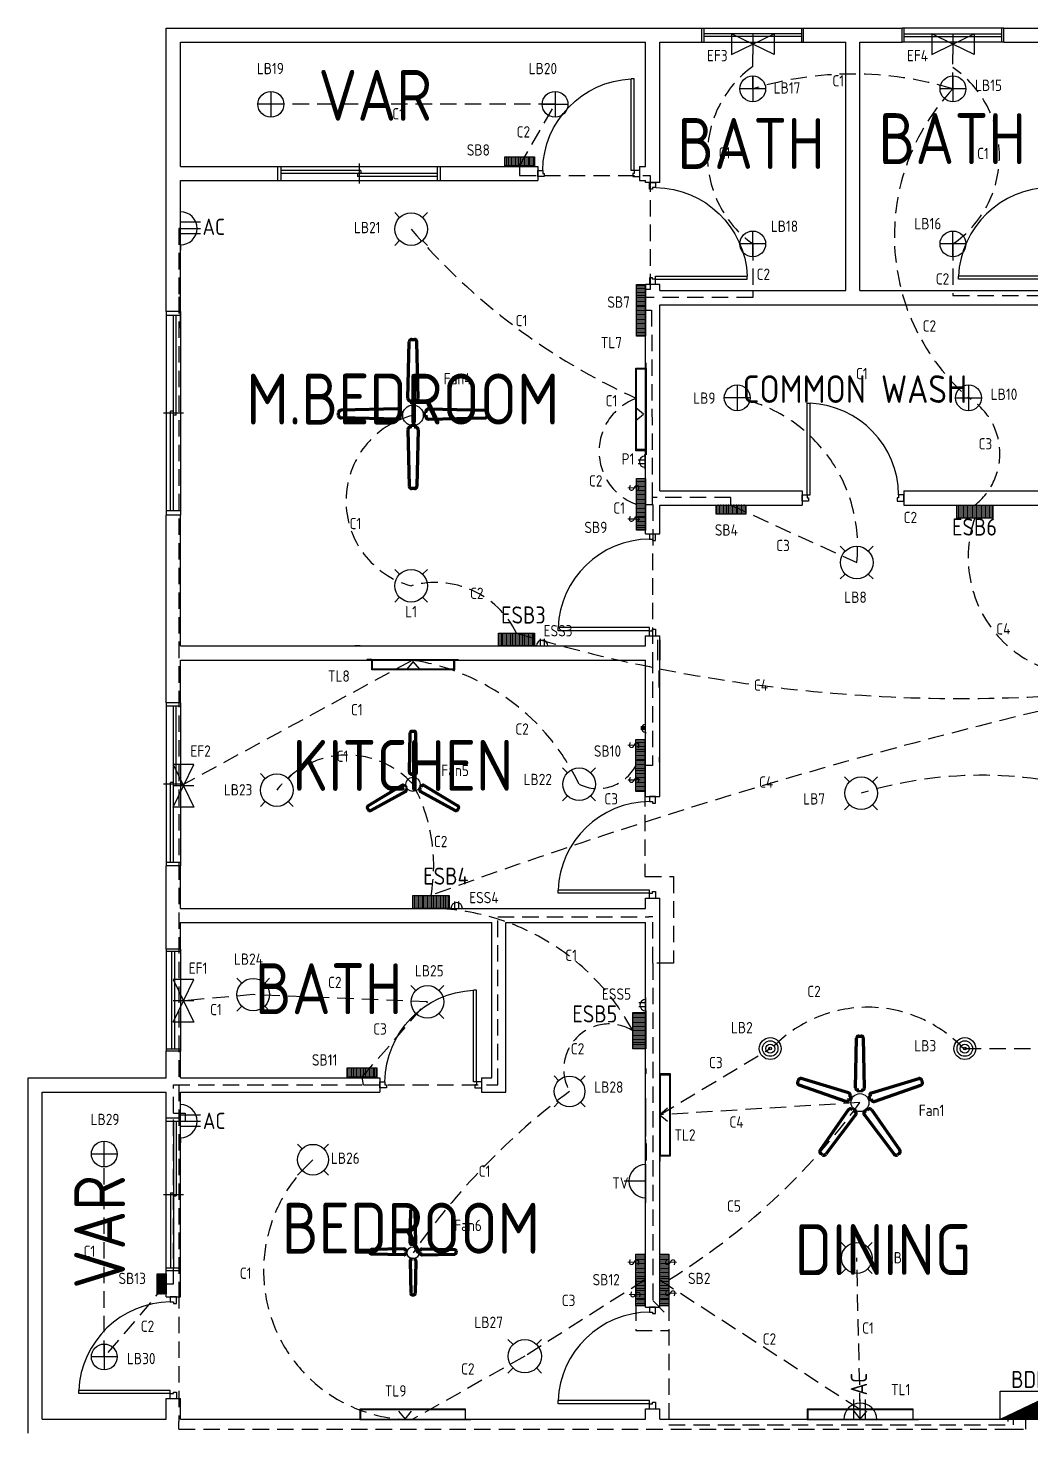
# Model space of a CAD drawing. Header units: inches. Extents: x 33646 to 69385, y 29955 to 61001.
# Drawn here: x 34867 to 35256, y 31025 to 31568 of the extents above; entities that cross this region are included whole.
import ezdxf
from ezdxf.enums import TextEntityAlignment as Align

# ---------------------------------------------------------------- set-up
doc = ezdxf.new("R2010")
doc.units = ezdxf.units.IN
doc.header["$MEASUREMENT"] = 0
doc.linetypes.add('HIDDEN', pattern=[9.525, 6.35, -3.175])
doc.layers.add('All Text', color=7, linetype='Continuous', plot=False)
for name, color, linetype in [('Conduit', 4, 'Continuous'), ('EDB', 1, 'Continuous'), ('Electrical Layout', 130, 'Continuous'), ('WALL', 7, 'Continuous'), ('WINDOW', 111, 'Continuous')]:
    doc.layers.add(name, color=color, linetype=linetype)
doc.styles.add('YQ_DIM', font='SUPEROS.SHX', dxfattribs={"width": 0.8, "bigfont": 'HZDX.SHX'})

# ---------------------------------------------------------------- blocks, each defined once
blk = doc.blocks.new('DR_D01')
for p, q in [((-0.45, 0.93), (-0.42, 0.93)), ((-0.45, 0.03), (-0.45, 0.93)), ((-0.42, 0.03), (-0.42, 0.93)), ((-0.5, 0.03), (-0.42, 0.03)), ((-0.5, 0.03), (-0.5, -0.03)), ((-0.45, 0.03), (-0.45, 0)), ((-0.45, 0), (-0.435, 0)), ((-0.435, 0), (-0.435, -0.03)), ((0.435, 0), (0.435, -0.03)), ((0.45, 0), (0.435, 0)), ((0.45, 0.03), (0.45, 0)), ((0.5, 0.03), (0.45, 0.03)), ((0.5, -0.03), (0.5, 0.03)), ((-0.435, -0.03), (-0.5, -0.03)), ((0.435, -0.03), (0.5, -0.03))]:
    blk.add_line(p, q)
blk.add_arc((-0.46, 0.021), 0.91, 0.5915, 87.4664)
blk = doc.blocks.new('WD_00_X2')
for p, q in [((0, 0.7), (0, -0.7)), ((-0.5, 0.5), (0.5, 0.5)), ((-0.48, 0.5), (-0.48, -0.5)), ((0.48, 0.5), (0.48, -0.5)), ((0.01, 0.2), (-0.48, 0.2)), ((0.01, 0.2), (0.01, 0)), ((0.48, 0), (-0.48, 0)), ((-0.01, 0), (-0.01, -0.2)), ((0.48, -0.2), (-0.01, -0.2)), ((-0.5, -0.5), (0.5, -0.5))]:
    blk.add_line(p, q)
blk = doc.blocks.new('WD_00_X1')
for p, q in [((-0.5, 0.5), (0.5, 0.5)), ((-0.48, 0.5), (-0.48, -0.5)), ((0.48, 0.5), (0.48, -0.5)), ((0.48, 0.1), (-0.48, 0.1)), ((0.48, -0.1), (-0.48, -0.1)), ((-0.5, -0.5), (0.5, -0.5))]:
    blk.add_line(p, q)
blk = doc.blocks.new('*U132')
at = {"layer": 'Electrical Layout', "lineweight": 211}
for p, q in [((-1.37, -7.27), (-1.05, 7.99)), ((-0.36, 8.67), (0.36, 8.67)), ((1.37, -7.27), (1.05, 7.99)), ((-0.35, -7.98), (-0.68, -7.98)), ((-0.35, -8.67), (-0.35, -7.98)), ((0.35, -8.67), (0.35, -7.98)), ((0.35, -7.98), (0.68, -7.98))]:
    blk.add_line(p, q, dxfattribs=at)
for centre, start, end in [((-0.36, 7.98), 90, 178.8065), ((0.36, 7.98), 1.1935, 90), ((-0.68, -7.28), 178.8065, 270), ((0.68, -7.28), 270, 1.1935)]:
    blk.add_arc(centre, 0.694, start, end, dxfattribs=at)
blk = doc.blocks.new('*U133')
at = {"layer": 'Conduit', "color": 0, "linetype": 'ByBlock', "lineweight": -2, "transparency": 16777216}
blk.add_blockref('*U132', (24903.74, 20819.99), dxfattribs=at)
for p, rotation in [((24893.83, 20802.82), 120), ((24913.65, 20802.82), 240)]:
    blk.add_blockref('*U132', p, dxfattribs=dict(at, rotation=rotation))
blk = doc.blocks.new('*U136')
at = {"layer": 'Electrical Layout', "lineweight": 211}
for p, q in [((-0.45, 10.88), (0.45, 10.88)), ((-1.72, -9.12), (-1.32, 10.03)), ((1.72, -9.12), (1.32, 10.03)), ((-0.44, -10.01), (-0.85, -10.01)), ((-0.44, -10.88), (-0.44, -10.01)), ((0.44, -10.88), (0.44, -10.01)), ((0.44, -10.01), (0.85, -10.01))]:
    blk.add_line(p, q, dxfattribs=at)
for centre, start, end in [((-0.45, 10.01), 90, 178.8065), ((0.45, 10.01), 1.1935, 90), ((-0.85, -9.14), 178.8065, 270), ((0.85, -9.14), 270, 1.1935)]:
    blk.add_arc(centre, 0.87, start, end, dxfattribs=at)
blk = doc.blocks.new('*U137')
at = {"layer": 'Conduit', "color": 0, "linetype": 'ByBlock', "lineweight": -2, "transparency": 16777216}
blk.add_blockref('*U136', (31249.01, 26124.75), dxfattribs=at)
for p, rotation in [((31235.36, 26114.82), 72), ((31262.67, 26114.82), 288), ((31240.57, 26098.77), 144), ((31257.45, 26098.77), 216)]:
    blk.add_blockref('*U136', p, dxfattribs=dict(at, rotation=rotation))
blk = doc.blocks.new('*U138')
at = {"layer": 'Electrical Layout', "lineweight": 211}
for p, q in [((-1.97, -10.42), (-1.51, 11.46)), ((-0.52, 12.43), (0.52, 12.43)), ((1.97, -10.42), (1.51, 11.46)), ((-0.5, -11.44), (-0.97, -11.44)), ((-0.5, -12.43), (-0.5, -11.44)), ((0.5, -12.43), (0.5, -11.44)), ((0.5, -11.44), (0.97, -11.44))]:
    blk.add_line(p, q, dxfattribs=at)
for centre, start, end in [((-0.52, 11.44), 90, 178.8065), ((0.52, 11.44), 1.1935, 90), ((-0.97, -10.44), 178.8065, 270), ((0.97, -10.44), 270, 1.1935)]:
    blk.add_arc(centre, 0.994, start, end, dxfattribs=at)
blk = doc.blocks.new('*U139')
at = {"layer": 'Conduit', "color": 0, "linetype": 'ByBlock', "lineweight": -2, "transparency": 16777216}
blk.add_blockref('*U138', (35703.73, 29848.97), dxfattribs=at)
for p, rotation in [((35687.32, 29832.56), 90), ((35720.13, 29832.56), 270), ((35703.73, 29816.15), 180)]:
    blk.add_blockref('*U138', p, dxfattribs=dict(at, rotation=rotation))
blk = doc.blocks.new('*U140')
at = {"layer": 'Electrical Layout', "lineweight": 211}
for p, q in [((-1.14, -6.04), (-0.88, 6.64)), ((-0.3, 7.21), (0.3, 7.21)), ((1.14, -6.04), (0.88, 6.64)), ((-0.29, -6.63), (-0.56, -6.63)), ((-0.29, -7.21), (-0.29, -6.63)), ((0.29, -7.21), (0.29, -6.63)), ((0.29, -6.63), (0.56, -6.63))]:
    blk.add_line(p, q, dxfattribs=at)
for centre, start, end in [((-0.3, 6.63), 90, 178.8065), ((0.3, 6.63), 1.1935, 90), ((-0.56, -6.05), 178.8065, 270), ((0.56, -6.05), 270, 1.1935)]:
    blk.add_arc(centre, 0.577, start, end, dxfattribs=at)
blk = doc.blocks.new('*U141')
at = {"layer": 'Conduit', "color": 0, "linetype": 'ByBlock', "lineweight": -2, "transparency": 16777216}
blk.add_blockref('*U140', (20701.57, 17306.89), dxfattribs=at)
for p, rotation in [((20692.05, 17297.38), 90), ((20701.57, 17287.86), 180), ((20711.08, 17297.38), 270)]:
    blk.add_blockref('*U140', p, dxfattribs=dict(at, rotation=rotation))

msp = doc.modelspace()

# ---------------------------------------------------------------- hatches: boundary and pattern name
at = {"layer": 'Conduit', "linetype": 'HIDDEN', "true_color": 0xffffff}
h = msp.add_hatch(dxfattribs=at)
h.set_pattern_fill('ANSI31')
h.set_pattern_definition([(45, (-231.32246, 1439.7496), (-0.08838834765, 0.08838834765), [])])
h.paths.add_polyline_path([(35266.68, 31029.46), (35266.68, 31040.25), (35244.13, 31029.46)])
at = {"layer": 'Electrical Layout'}
h = msp.add_hatch(dxfattribs=at)
h.set_pattern_fill('MUDST', color=256)
h.set_pattern_definition([(360, (-1022.57246, 1608.7496), (0.5, 0.25), [0.25, -0.25, 0, -0.25, 0, -0.25])])
h.paths.add_polyline_path([(35051.93, 31517.75), (35051.93, 31514.25), (35063.43, 31514.25), (35063.43, 31517.75)])
h = msp.add_hatch(dxfattribs=at)
h.set_pattern_fill('MUDST', color=256, angle=-90)
h.set_pattern_definition([(270, (5197.39433, 67542.8622), (0.25, -0.5), [0.25, -0.25, 0, -0.25, 0, -0.25])])
h.paths.add_polyline_path([(35106.39, 31468.36), (35102.89, 31468.36), (35102.89, 31448.36), (35106.39, 31448.36)])
h = msp.add_hatch(dxfattribs=at)
h.set_pattern_fill('MUDST', color=256, angle=-90)
h.set_pattern_definition([(270, (5197.39433, 67467.7496), (0.25, -0.5), [0.25, -0.25, 0, -0.25, 0, -0.25])])
h.paths.add_polyline_path([(35106.39, 31393.25), (35102.89, 31393.25), (35102.89, 31373.25), (35106.39, 31373.25)])
h = msp.add_hatch(dxfattribs=at)
h.set_pattern_fill('MUDST', color=256, angle=-180)
h.set_pattern_definition([(180, (71219.69158, 61288.47638), (-0.5, -0.25), [0.25, -0.25, 0, -0.25, 0, -0.25])])
h.paths.add_polyline_path([(35145.19, 31379.48), (35145.19, 31382.98), (35133.69, 31382.98), (35133.69, 31379.48)])
h = msp.add_hatch(dxfattribs=at)
h.set_pattern_fill('MUDST', color=256)
h.set_pattern_definition([(0, (-847.61748, 1472.47638), (0.5, 0.25), [0.25, -0.25, 0, -0.25, 0, -0.25])])
h.paths.add_polyline_path([(35240.88, 31377.98), (35240.88, 31382.98), (35226.88, 31382.98), (35226.88, 31377.98)])
h = msp.add_hatch(dxfattribs=at)
h.set_pattern_fill('MUDST', color=256)
h.set_pattern_definition([(0, (-1025.02436, 1422.98819), (0.5, 0.25), [0.25, -0.25, 0, -0.25, 0, -0.25])])
h.paths.add_polyline_path([(35063.48, 31328.49), (35063.48, 31333.49), (35049.48, 31333.49), (35049.48, 31328.49)])
h = msp.add_hatch(dxfattribs=at)
h.set_pattern_fill('MUDST', color=256, angle=-90)
h.set_pattern_definition([(270, (5197.17754, 67366.7496), (0.25, -0.5), [0.25, -0.25, 0, -0.25, 0, -0.25])])
h.paths.add_polyline_path([(35106.18, 31292.25), (35102.68, 31292.25), (35102.68, 31272.25), (35106.18, 31272.25)])
h = msp.add_hatch(dxfattribs=at)
h.set_pattern_fill('MUDST', color=256)
h.set_pattern_definition([(0, (-1058.10567, 1321.47638), (0.5, 0.25), [0.25, -0.25, 0, -0.25, 0, -0.25])])
h.paths.add_polyline_path([(35030.39, 31226.98), (35030.39, 31231.98), (35016.39, 31231.98), (35016.39, 31226.98)])
h = msp.add_hatch(dxfattribs=at)
h.set_pattern_fill('MUDST', color=256, angle=90)
h.set_pattern_definition([(90, (65011.97565, -4901.8385), (-0.25, 0.5), [0.25, -0.25, 0, -0.25, 0, -0.25])])
h.paths.add_polyline_path([(35106.48, 31186.66), (35101.48, 31186.66), (35101.48, 31172.66), (35106.48, 31172.66)])
h = msp.add_hatch(dxfattribs=at)
h.set_pattern_fill('MUDST', color=256)
h.set_pattern_definition([(360, (-1083.57246, 1256.2496), (0.5, 0.25), [0.25, -0.25, 0, -0.25, 0, -0.25])])
h.paths.add_polyline_path([(34990.93, 31165.25), (34990.93, 31161.75), (35002.43, 31161.75), (35002.43, 31165.25)])
h = msp.add_hatch(dxfattribs=at)
h.set_pattern_fill('MUDST', color=256, angle=-90)
h.set_pattern_definition([(270, (5197.17754, 67167.7496), (0.25, -0.5), [0.25, -0.25, 0, -0.25, 0, -0.25])])
h.paths.add_polyline_path([(35106.18, 31093.25), (35102.68, 31093.25), (35102.68, 31073.25), (35106.18, 31073.25)])
h = msp.add_hatch(dxfattribs=at)
h.set_pattern_fill('MUDST', color=256, angle=-90)
h.set_pattern_definition([(270, (5206.40615, 67167.7496), (0.25, -0.5), [0.25, -0.25, 0, -0.25, 0, -0.25])])
h.paths.add_polyline_path([(35115.41, 31093.25), (35111.91, 31093.25), (35111.91, 31073.25), (35115.41, 31073.25)])
h = msp.add_hatch(dxfattribs=at)
h.set_pattern_fill('MUDST', color=256, angle=-90)
h.set_pattern_definition([(270, (5011.88252, 67160.1309), (0.25, -0.5), [0.25, -0.25, 0, -0.25, 0, -0.25])])
h.paths.add_polyline_path([(34917.38, 31077.88), (34920.88, 31077.88), (34920.88, 31085.63), (34917.38, 31085.63)])

# ---------------------------------------------------------------- linework, layer by layer
at = {"layer": 'Conduit', "linetype": 'HIDDEN'}
for p, q in [((35147.92, 31552.62), (35147.93, 31557.25)), ((35225.42, 31544), (35225.43, 31557.25)), ((35147.91, 31544), (35147.91, 31549)), ((35057.68, 31514.25), (35057.68, 31514)), ((35057.68, 31514), (35057.68, 31510.51)), ((35057.68, 31510.51), (35108.22, 31510.51)), ((35108.22, 31510.51), (35108.22, 31466.32)), ((34926.39, 31490.03), (34925.74, 31490.03)), ((34925.74, 31490.03), (34925.74, 31463.5)), ((35147.91, 31484), (35147.91, 31466)), ((35225.42, 31484), (35225.42, 31464.1)), ((35108.22, 31466.32), (35106.39, 31466.32)), ((35147.91, 31466), (35147.91, 31464.59)), ((35147.91, 31464.59), (35147.91, 31463.27)), ((35225.42, 31464.1), (35266.93, 31464.1)), ((34925.74, 31463.5), (34925.74, 31078.5)), ((35147.91, 31463.27), (35106.39, 31463.27)), ((35106.39, 31458.36), (35108.76, 31458.36)), ((35108.76, 31458.36), (35109.03, 31385.87)), ((35105.64, 31418.16), (35102.64, 31420.66)), ((35102.64, 31415.66), (35105.64, 31418.16)), ((35106.39, 31383.25), (35109.18, 31383.25)), ((35139.44, 31385.87), (35109.03, 31385.87)), ((35109.03, 31385.87), (35109.03, 31383.25)), ((35109.18, 31383.25), (35109.15, 31324.25)), ((35139.44, 31382.98), (35139.44, 31385.87)), ((35139.44, 31382.98), (35188.18, 31360.75)), ((34926.39, 31274.35), (35016.06, 31322.98)), ((35109.15, 31324.25), (35109.15, 31282.25)), ((35016.48, 31322.48), (35013.98, 31319.48)), ((35018.98, 31319.48), (35016.48, 31322.48)), ((35106.18, 31282.25), (35106.18, 31239.25)), ((35109.15, 31282.25), (35106.18, 31282.25)), ((35106.18, 31239.25), (35117.18, 31239.25)), ((35117.18, 31239.25), (35117.18, 31205.75)), ((35049.18, 31158.75), (35049.18, 31223.75)), ((35049.18, 31223.75), (35107.68, 31223.75)), ((35109.18, 31223.75), (35107.68, 31223.75)), ((35109.18, 31205.75), (35109.18, 31223.75)), ((35117.18, 31205.75), (35109.18, 31205.75)), ((35109.18, 31205.75), (35109.18, 31075.25)), ((34954.54, 31193.61), (34927.5, 31191.25)), ((35021.98, 31190.79), (34954.54, 31193.61)), ((34996.68, 31161.75), (35021.98, 31190.79)), ((35111.91, 31147.12), (35154.68, 31172.75)), ((35230, 31172.75), (35297.93, 31172.75)), ((34997.18, 31158.75), (34996.68, 31161.75)), ((34923.68, 31147.75), (34923.68, 31158.75)), ((34923.68, 31158.75), (34997.18, 31158.75)), ((34997.18, 31158.75), (35049.18, 31158.75)), ((35189.42, 31151.84), (35111.91, 31147.12)), ((35114.91, 31149.66), (35111.91, 31147.16)), ((34923.68, 31081.76), (34923.68, 31147.75)), ((34923.68, 31147.75), (34928.18, 31147.75)), ((34928.18, 31147.75), (34928.18, 31144.68)), ((35106.39, 31147.12), (35106.39, 31121.47)), ((35111.91, 31147.16), (35114.91, 31144.66)), ((34896.88, 31053.46), (34896.88, 31131.95)), ((35189.54, 31033.21), (35188.18, 31091.75)), ((34920.88, 31081.76), (34896.88, 31053.46)), ((34920.88, 31081.76), (34923.68, 31081.76)), ((35106.18, 31083.25), (35059.68, 31053.75)), ((35102.68, 31083.25), (35102.68, 31063.75)), ((35111.91, 31083.25), (35189.54, 31033.21)), ((35115.41, 31083.25), (35115.41, 31027.25)), ((34925.74, 31078.5), (34925.74, 31028.5)), ((35109.18, 31075.25), (35115.41, 31069.02)), ((35102.68, 31063.75), (35115.41, 31063.75)), ((35059.68, 31053.75), (35016.39, 31029.46)), ((35010.8, 31032.46), (35013.3, 31029.46)), ((35013.3, 31029.46), (35015.8, 31032.46)), ((35187.04, 31032.46), (35189.54, 31029.46)), ((35189.54, 31029.46), (35192.04, 31032.46)), ((35248.74, 31030), (35248.74, 31027.25)), ((34925.74, 31025.5), (34925.74, 31028.5)), ((34925.74, 31025.5), (35117.83, 31025.5)), ((35115.41, 31027.25), (35248.74, 31027.25)), ((35117.83, 31025.5), (35246.33, 31025.5)), ((35246.33, 31025.5), (35253.64, 31025.5)), ((35246.74, 31028.5), (35246.74, 31029.46)), ((35253.64, 31025.5), (35253.64, 31029.25))]:
    msp.add_line(p, q, dxfattribs=at)
at = {"layer": 'Conduit'}
for p, q in [((35147.91, 31549), (35147.91, 31539)), ((35225.42, 31549), (35225.42, 31539)), ((34961.39, 31543), (34961.39, 31533)), ((35071.39, 31543), (35071.39, 31533)), ((35152.91, 31544), (35142.91, 31544)), ((35230.42, 31544), (35220.42, 31544)), ((34966.39, 31538), (34956.39, 31538)), ((35066.39, 31538), (35076.39, 31538)), ((35020.13, 31494.2), (35022.04, 31496.11)), ((35147.91, 31479), (35147.91, 31489)), ((35225.42, 31479), (35225.42, 31489)), ((35011.22, 31485.3), (35009.31, 31483.39)), ((35020.13, 31485.3), (35022.04, 31483.39)), ((35152.91, 31484), (35142.91, 31484)), ((35230.42, 31484), (35220.42, 31484)), ((35141.91, 31429.49), (35141.91, 31419.49)), ((35231.42, 31429.49), (35231.42, 31419.49)), ((35146.91, 31424.49), (35136.91, 31424.49)), ((35226.42, 31424.49), (35236.42, 31424.49)), ((35192.63, 31365.2), (35194.54, 31367.11)), ((35020.13, 31356.2), (35022.04, 31358.11)), ((35183.72, 31356.3), (35181.81, 31354.39)), ((35192.63, 31356.3), (35194.54, 31354.39)), ((35011.22, 31347.3), (35009.31, 31345.39)), ((35020.13, 31347.3), (35022.04, 31345.39)), ((35085.13, 31279.43), (35087.04, 31281.34)), ((34968.13, 31277.2), (34970.04, 31279.11)), ((35194.29, 31275.98), (35196.2, 31277.89)), ((35076.22, 31270.52), (35074.31, 31268.61)), ((35085.13, 31270.52), (35087.04, 31268.61)), ((34959.22, 31268.3), (34957.31, 31266.39)), ((34968.13, 31268.3), (34970.04, 31266.39)), ((35185.39, 31267.07), (35183.48, 31265.16)), ((35194.29, 31267.07), (35196.2, 31265.16)), ((34958.99, 31198.07), (34960.91, 31199.98)), ((35026.43, 31195.24), (35028.34, 31197.16)), ((34950.09, 31189.16), (34948.18, 31187.25)), ((34958.99, 31189.16), (34960.91, 31187.25)), ((35017.52, 31186.34), (35015.61, 31184.43)), ((35026.43, 31186.34), (35028.34, 31184.43)), ((35081.19, 31160.38), (35083, 31162.18)), ((35072.78, 31151.97), (35070.98, 31150.16)), ((35081.19, 31151.97), (35083, 31150.16)), ((34896.88, 31126.95), (34896.88, 31136.95)), ((34896.88, 31126.95), (34896.88, 31136.95)), ((34896.88, 31126.95), (34896.88, 31136.95)), ((34981.88, 31133.95), (34983.69, 31135.76)), ((34901.88, 31131.95), (34891.88, 31131.95)), ((34901.88, 31131.95), (34891.88, 31131.95)), ((34901.88, 31131.95), (34891.88, 31131.95)), ((34973.47, 31125.54), (34971.67, 31123.74)), ((34981.88, 31125.54), (34983.69, 31123.74)), ((35192.38, 31095.95), (35194.19, 31097.76)), ((35183.97, 31087.54), (35182.17, 31085.74)), ((35192.38, 31087.54), (35194.19, 31085.74)), ((34896.88, 31058.46), (34896.88, 31048.46)), ((34896.88, 31058.46), (34896.88, 31048.46)), ((34896.88, 31058.46), (34896.88, 31048.46)), ((35064.24, 31058.31), (35066.2, 31060.27)), ((34901.88, 31053.46), (34891.88, 31053.46)), ((34901.88, 31053.46), (34891.88, 31053.46)), ((34901.88, 31053.46), (34891.88, 31053.46)), ((35055.12, 31049.19), (35053.16, 31047.23)), ((35064.24, 31049.19), (35066.2, 31047.23))]:
    msp.add_line(p, q, dxfattribs=at)
at = {"layer": 'Conduit', "color": 4, "linetype": 'HIDDEN'}
for p, q in [((35071.39, 31538), (34961.39, 31538)), ((35057.68, 31514.25), (35071.39, 31538))]:
    msp.add_line(p, q, dxfattribs=at)
at = {"layer": 'Conduit'}
for points in [[(35011.22, 31494.2), (35009.31, 31496.11)], [(35183.72, 31365.2), (35181.81, 31367.11)], [(35011.22, 31356.2), (35009.31, 31358.11)], [(35076.22, 31279.43), (35074.31, 31281.34)], [(34959.22, 31277.2), (34957.31, 31279.11)], [(35185.39, 31275.98), (35183.48, 31277.89)], [(34950.09, 31198.07), (34948.18, 31199.98)], [(35017.52, 31195.24), (35015.61, 31197.16)], [(35072.78, 31160.38), (35070.98, 31162.18)], [(34973.47, 31133.95), (34971.67, 31135.76)], [(35183.97, 31095.95), (35182.17, 31097.76)], [(35055.12, 31058.31), (35053.16, 31060.27)]]:
    msp.add_lwpolyline(points, close=True, dxfattribs=at)
for centre, radius in [((35147.91, 31544), 5), ((35225.42, 31544), 5), ((34961.39, 31538), 5), ((35071.39, 31538), 5), ((35015.68, 31489.75), 6.3), ((35147.91, 31484), 5), ((35225.42, 31484), 5), ((35141.91, 31424.49), 5), ((35231.42, 31424.49), 5), ((35016.39, 31417.7), 3.98), ((35188.18, 31360.75), 6.3), ((35015.68, 31351.75), 6.3), ((35080.68, 31274.98), 6.3), ((34963.68, 31272.75), 6.3), ((35016.39, 31274.98), 2.77), ((35189.84, 31271.53), 6.3), ((34954.54, 31193.61), 6.3), ((35021.98, 31190.79), 6.3), ((35154.68, 31172.75), 4.24), ((35230, 31172.75), 4.24), ((35154.68, 31172.75), 3), ((35154.68, 31172.75), 1.76), ((35154.68, 31172.75), 0.515), ((35230, 31172.75), 3), ((35230, 31172.75), 1.76), ((35230, 31172.75), 0.515), ((35076.99, 31156.17), 5.95), ((35189.42, 31151.84), 3.48), ((34896.88, 31131.95), 5), ((34896.88, 31131.95), 5), ((34896.88, 31131.95), 5), ((34977.68, 31129.75), 5.95), ((35016.39, 31093.75), 2.31), ((35188.18, 31091.75), 5.95), ((34896.88, 31053.46), 5), ((34896.88, 31053.46), 5), ((34896.88, 31053.46), 5), ((35059.68, 31053.75), 6.45)]:
    msp.add_circle(centre, radius, dxfattribs=at)
at = {"layer": 'Conduit', "linetype": 'HIDDEN'}
for centre, radius, start, end in [((35172.64, 31518.31), 42.3, 125.7733, 234.2089), ((35202.07, 31518.1), 41.32, 304.3951, 55.5969), ((35205.04, 31651.14), 248.8, 220.4404, 245.7616), ((35110.15, 31403.76), 21.75, 109.4715, 250.5285), ((35129.81, 31367.05), 58.7, 353.8434, 78.1126), ((35003.4, 31238.44), 85.48, 25.3035, 81.4855), ((35087.93, 31289.96), 16.64, 244.1734, 332.4145), ((35192.35, 31137.54), 51.19, 42.6674, 136.5441), ((34975.33, 31308.61), 265.35, 301.8626, 323.7851), ((35016.17, 31086.85), 57.63, 131.8967, 270.1033)]:
    msp.add_arc(centre, radius, start, end, dxfattribs=at)
at = {"layer": 'EDB', "linetype": 'HIDDEN'}
for centre, radius, start, end in [((35186.66, 31415.9), 133.83, 73.1672, 106.8328), ((35285.43, 31487.11), 82.69, 136.5275, 229.2207), ((35218.32, 31402.88), 25.27, 308.0244, 58.771), ((35024.51, 31384.63), 34.05, 103.7911, 254.9635), ((35277.16, 31362.76), 45.87, 160.6312, 279.1765), ((35025.08, 31318.06), 34.98, 26.1717, 105.6013), ((35228.57, 31905.45), 597.29, 253.25458, 276.48017), ((35775.62, 29173.32), 2191.78, 102.64071, 110.07205), ((34990.96, 31252.04), 34.25, 42.0375, 142.8001), ((34958.58, 31243.49), 65.83, 349.9228, 28.5694), ((35236.55, 31117.67), 160.79, 41.3721, 106.8867), ((35022.29, 31137.07), 89.91, 28.2748, 89.2961), ((35092.29, 31164.73), 17.53, 58.4134, 209.1986), ((35238.98, 30938.31), 271.48, 126.6329, 145.0722)]:
    msp.add_arc(centre, radius, start, end, dxfattribs=at)
at = {"layer": 'Electrical Layout'}
for p, q in [((35147.93, 31565.25), (35147.93, 31557.25)), ((35225.43, 31565.25), (35225.43, 31557.25)), ((34926.39, 31496.44), (34926.39, 31498.44)), ((34926.39, 31483.62), (34926.39, 31496.44)), ((34926.39, 31492.03), (34926.39, 31492.53)), ((34926.39, 31492.53), (34934.14, 31492.53)), ((34926.39, 31490.03), (34934.14, 31490.03)), ((34926.39, 31488.03), (34934.14, 31488.03)), ((34926.39, 31483.62), (34926.39, 31481.62)), ((34926.39, 31464.27), (34926.39, 31466.27)), ((34926.39, 31459.86), (34926.39, 31460.36)), ((34926.39, 31451.45), (34926.39, 31449.45)), ((35106.64, 31435.95), (35106.64, 31437.95)), ((35106.64, 31408.95), (35106.64, 31402.45)), ((35106.18, 31400.42), (35103.57, 31400.42)), ((35106.18, 31398.91), (35103.57, 31398.91)), ((35106.18, 31401.91), (35106.18, 31402.58)), ((35106.18, 31401.91), (35106.18, 31397.59)), ((35106.18, 31399.08), (35106.18, 31398.91)), ((35106.18, 31397.59), (35106.18, 31396.92)), ((34995.89, 31328.49), (34993.89, 31328.49)), ((35022.89, 31328.49), (35029.39, 31328.49)), ((35064.17, 31328.49), (35063.48, 31328.49)), ((35064.17, 31328.49), (35068.61, 31328.49)), ((35065.7, 31328.49), (35065.7, 31331.18)), ((35067.08, 31328.49), (35067.26, 31328.49)), ((35067.26, 31328.49), (35067.26, 31331.18)), ((35068.61, 31328.49), (35069.31, 31328.49)), ((35000.52, 31323.23), (34998.52, 31323.23)), ((35027.52, 31323.23), (35034.02, 31323.23)), ((35106.39, 31297.22), (35104.55, 31297.22)), ((35106.39, 31296.63), (35104.55, 31296.63)), ((35106.39, 31296.15), (35104.55, 31296.15)), ((35106.39, 31298.15), (35106.39, 31298.63)), ((35106.39, 31295.11), (35106.39, 31298.15)), ((35106.39, 31297.11), (35106.39, 31297.22)), ((35106.39, 31295.11), (35106.39, 31294.63)), ((35111.66, 31285.48), (35111.66, 31283.48)), ((34931.5, 31274.35), (34923.5, 31274.35)), ((35031.09, 31226.98), (35030.39, 31226.98)), ((35031.09, 31226.98), (35035.53, 31226.98)), ((35032.62, 31226.98), (35032.62, 31229.66)), ((35034, 31226.98), (35034.18, 31226.98)), ((35034.18, 31226.98), (35034.18, 31229.66)), ((35035.53, 31226.98), (35036.23, 31226.98)), ((34931.5, 31191.25), (34923.5, 31191.25)), ((35106.48, 31190.44), (35103.79, 31190.44)), ((35106.48, 31188.88), (35103.79, 31188.88)), ((35106.48, 31191.8), (35106.48, 31192.49)), ((35106.48, 31187.36), (35106.48, 31191.8)), ((35106.48, 31190.27), (35106.48, 31190.44)), ((35106.48, 31187.36), (35106.48, 31186.66)), ((35106.64, 31162.99), (35106.64, 31164.99)), ((35111.91, 31158.12), (35111.91, 31164.62)), ((35106.39, 31153.53), (35106.39, 31155.53)), ((34926.39, 31151.09), (34926.39, 31153.09)), ((34926.39, 31138.27), (34926.39, 31151.09)), ((35106.39, 31153.53), (35106.39, 31140.71)), ((34926.39, 31146.68), (34926.39, 31147.18)), ((34926.39, 31147.18), (34934.14, 31147.18)), ((34926.39, 31144.68), (34934.14, 31144.68)), ((35106.39, 31145.12), (35106.39, 31144.62)), ((34926.39, 31142.68), (34934.14, 31142.68)), ((35106.39, 31140.71), (35106.39, 31138.71)), ((34926.39, 31138.27), (34926.39, 31136.27)), ((35106.64, 31135.99), (35106.64, 31129.49)), ((35106.39, 31127.87), (35106.39, 31129.87)), ((35106.39, 31127.87), (35106.39, 31115.06)), ((35111.91, 31131.12), (35111.91, 31129.12)), ((35106.39, 31121.47), (35098.14, 31121.47)), ((35106.39, 31119.47), (35106.39, 31118.97)), ((35106.39, 31115.06), (35106.39, 31113.06)), ((35187.04, 31029.21), (35187.04, 31036.96)), ((35189.54, 31029.21), (35189.54, 31036.96)), ((35191.54, 31029.21), (35191.54, 31036.96)), ((35266.68, 31040.25), (35243.68, 31029.25)), ((34995.77, 31029.21), (34993.77, 31029.21)), ((35022.77, 31029.21), (35029.27, 31029.21)), ((35169.04, 31029.21), (35167.04, 31029.21)), ((35183.13, 31029.21), (35181.13, 31029.21)), ((35195.95, 31029.21), (35183.13, 31029.21)), ((35187.54, 31029.21), (35187.04, 31029.21)), ((35195.95, 31029.21), (35197.95, 31029.21)), ((35196.04, 31029.21), (35202.54, 31029.21))]:
    msp.add_line(p, q, dxfattribs=at)
at = {"layer": 'Electrical Layout', "linetype": 'HIDDEN'}
for p, q in [((35036.89, 31328.49), (35038.89, 31328.49)), ((35036.77, 31029.21), (35038.77, 31029.21)), ((35210.04, 31029.21), (35212.04, 31029.21))]:
    msp.add_line(p, q, dxfattribs=at)
at = {"layer": 'Electrical Layout'}
for points in [[(35139.68, 31565.25), (35139.68, 31557.25), (35147.93, 31561.25)], [(35156.18, 31565.25), (35156.18, 31557.25), (35147.93, 31561.25)], [(35217.18, 31565.25), (35217.18, 31557.25), (35225.43, 31561.25)], [(35233.68, 31565.25), (35233.68, 31557.25), (35225.43, 31561.25)], [(35051.93, 31517.75), (35063.43, 31517.75), (35063.43, 31514.25), (35051.93, 31514.25)], [(35106.39, 31468.36), (35106.39, 31448.36), (35102.89, 31448.36), (35102.89, 31468.36)], [(35106.64, 31435.95), (35106.64, 31403.95), (35102.64, 31403.95), (35102.64, 31435.95)], [(35106.39, 31435.7), (35106.39, 31404.45), (35102.89, 31404.45), (35102.89, 31435.7)], [(35106.39, 31393.25), (35106.39, 31373.25), (35102.89, 31373.25), (35102.89, 31393.25)], [(35145.19, 31379.48), (35133.69, 31379.48), (35133.69, 31382.98), (35145.19, 31382.98)], [(35000.52, 31323.23), (35032.52, 31323.23), (35032.52, 31319.23), (35000.52, 31319.23)], [(35000.77, 31322.98), (35032.02, 31322.98), (35032.02, 31319.48), (35000.77, 31319.48)], [(35106.18, 31292.25), (35106.18, 31272.25), (35102.68, 31272.25), (35102.68, 31292.25)], [(34931.5, 31282.6), (34923.5, 31282.6), (34927.5, 31274.35)], [(34931.5, 31266.1), (34923.5, 31266.1), (34927.5, 31274.35)], [(34931.5, 31199.5), (34923.5, 31199.5), (34927.5, 31191.25)], [(34931.5, 31183), (34923.5, 31183), (34927.5, 31191.25)], [(34990.93, 31165.25), (35002.43, 31165.25), (35002.43, 31161.75), (34990.93, 31161.75)], [(35111.91, 31131.12), (35111.91, 31163.12), (35115.91, 31163.12), (35115.91, 31131.12)], [(35112.16, 31131.37), (35112.16, 31162.62), (35115.66, 31162.62), (35115.66, 31131.37)], [(35106.18, 31093.25), (35106.18, 31073.25), (35102.68, 31073.25), (35102.68, 31093.25)], [(35115.41, 31093.25), (35115.41, 31073.25), (35111.91, 31073.25), (35111.91, 31093.25)], [(34920.88, 31085.63), (34920.88, 31077.88), (34917.38, 31077.88), (34917.38, 31085.63)], [(35243.68, 31040.25), (35266.68, 31040.25), (35266.68, 31029.25), (35243.68, 31029.25)], [(34995.77, 31029.21), (35036.77, 31029.21), (35036.77, 31033.21), (34995.77, 31033.21)], [(34996.02, 31029.46), (35036.77, 31029.46), (35036.77, 31032.96), (34996.02, 31032.96)], [(35169.04, 31029.21), (35210.04, 31029.21), (35210.04, 31033.21), (35169.04, 31033.21)], [(35169.29, 31029.46), (35210.04, 31029.46), (35210.04, 31032.96), (35169.29, 31032.96)]]:
    msp.add_lwpolyline(points, close=True, dxfattribs=at)
at = {"layer": 'Electrical Layout', "color": 1}
for points in [[(35199.4, 31562), (35199.4, 31562), (35199.4, 31562), (35199.4, 31562)], [(35200.24, 31562), (35200.24, 31562), (35200.24, 31562), (35200.24, 31562)], [(35226.88, 31382.98), (35240.88, 31382.98), (35240.88, 31377.98), (35226.88, 31377.98)], [(35049.48, 31333.49), (35063.48, 31333.49), (35063.48, 31328.49), (35049.48, 31328.49)], [(35016.39, 31231.98), (35030.39, 31231.98), (35030.39, 31226.98), (35016.39, 31226.98)], [(35101.48, 31172.66), (35101.48, 31186.66), (35106.48, 31186.66), (35106.48, 31172.66)]]:
    msp.add_lwpolyline(points, close=True, dxfattribs=at)
at = {"layer": 'Electrical Layout'}
for centre, radius, start, end in [((34926.39, 31490.03), 6.41, 270, 90), ((35106.18, 31399.75), 2.16, 90, 270), ((35066.39, 31328.49), 2.22, 0, 180), ((35106.39, 31296.63), 1.52, 90, 270), ((35033.31, 31226.98), 2.22, 0, 180), ((35106.48, 31189.58), 2.22, 90, 270), ((34926.39, 31144.68), 6.41, 270, 90), ((35106.39, 31121.47), 6.41, 90, 270), ((35189.54, 31029.21), 6.41, 0, 180)]:
    msp.add_arc(centre, radius, start, end, dxfattribs=at)
at = {"layer": 'WALL'}
for p, q in [((34920.88, 31457.86), (34920.88, 31567.51)), ((34920.88, 31567.51), (35128.22, 31567.51)), ((35128.22, 31562), (35128.22, 31567.51)), ((35167.59, 31567.51), (35205.73, 31567.51)), ((35167.59, 31562), (35167.59, 31567.51)), ((35205.73, 31562), (35205.73, 31567.51)), ((35245.1, 31567.51), (35452.44, 31567.51)), ((35245.1, 31562), (35245.1, 31567.51)), ((34926.39, 31514), (34926.39, 31562)), ((34926.39, 31562), (35106.39, 31562)), ((35106.39, 31514), (35106.39, 31562)), ((35111.91, 31507.73), (35111.91, 31562)), ((35111.91, 31562), (35128.22, 31562)), ((35167.59, 31562), (35183.91, 31562)), ((35183.91, 31466), (35183.91, 31562)), ((35189.42, 31562), (35205.73, 31562)), ((35189.42, 31466), (35189.42, 31562)), ((35245.1, 31562), (35261.42, 31562)), ((34926.39, 31514), (34964.03, 31514)), ((34964.03, 31508.49), (34964.03, 31514)), ((35027.02, 31514), (35064.66, 31514)), ((35027.02, 31508.49), (35027.02, 31514)), ((35064.66, 31514), (35064.66, 31508.49)), ((35104.03, 31514), (35106.39, 31514)), ((35104.03, 31514), (35104.03, 31508.49)), ((34926.39, 31508.49), (34964.03, 31508.49)), ((34926.39, 31457.86), (34926.39, 31508.49)), ((35027.02, 31508.49), (35064.66, 31508.49)), ((35104.03, 31508.49), (35106.39, 31508.49)), ((35106.39, 31507.73), (35106.39, 31508.49)), ((35111.91, 31507.73), (35106.39, 31507.73)), ((34926.39, 31451.45), (34926.39, 31464.27)), ((35111.91, 31468.36), (35106.39, 31468.36)), ((35106.39, 31371.8), (35106.39, 31468.36)), ((35111.91, 31466), (35111.91, 31468.36)), ((35111.91, 31466), (35183.91, 31466)), ((35189.42, 31466), (35261.42, 31466)), ((35111.91, 31388.49), (35111.91, 31460.49)), ((35111.91, 31460.49), (35261.42, 31460.49)), ((34926.39, 31457.86), (34920.88, 31457.86)), ((35111.91, 31388.49), (35166.98, 31388.49)), ((35166.98, 31388.49), (35166.98, 31382.98)), ((35206.35, 31388.49), (35261.42, 31388.49)), ((35206.35, 31388.49), (35206.35, 31382.98)), ((35111.91, 31382.98), (35166.98, 31382.98)), ((35111.91, 31371.8), (35111.91, 31382.98)), ((35206.35, 31382.98), (35261.42, 31382.98)), ((34920.88, 31306.47), (34920.88, 31379.12)), ((34926.39, 31379.12), (34920.88, 31379.12)), ((34926.39, 31328.49), (34926.39, 31379.12)), ((35106.39, 31371.8), (35111.91, 31371.8)), ((34926.39, 31328.49), (35106.39, 31328.49)), ((35106.39, 31328.49), (35106.39, 31332.43)), ((35106.39, 31332.43), (35111.91, 31332.43)), ((35111.06, 31330.85), (35111.06, 31322.98)), ((35111.91, 31270.28), (35111.91, 31332.43)), ((35111.91, 31330.85), (35111.91, 31322.98)), ((34926.39, 31306.47), (34926.39, 31322.98)), ((34926.39, 31322.98), (35106.39, 31322.98)), ((35106.39, 31270.28), (35106.39, 31322.98)), ((35111.66, 31312.48), (35111.66, 31318.98)), ((34926.39, 31306.47), (34920.88, 31306.47)), ((35106.39, 31270.28), (35111.91, 31270.28)), ((34926.39, 31243.48), (34920.88, 31243.48)), ((34920.88, 31211.15), (34920.88, 31243.48)), ((34926.39, 31226.98), (34926.39, 31243.48)), ((35106.39, 31226.98), (35106.39, 31230.91)), ((35106.39, 31230.91), (35111.91, 31230.91)), ((35111.91, 31072.77), (35111.91, 31230.91)), ((34926.39, 31226.98), (35106.39, 31226.98)), ((34926.39, 31211.15), (34926.39, 31221.46)), ((34926.39, 31221.46), (35046.88, 31221.46)), ((35046.88, 31161.46), (35046.88, 31221.46)), ((35052.39, 31155.95), (35052.39, 31221.46)), ((35052.39, 31221.46), (35106.39, 31221.46)), ((35106.39, 31072.77), (35106.39, 31221.46)), ((34926.39, 31211.15), (34920.88, 31211.15)), ((34926.39, 31171.78), (34920.88, 31171.78)), ((34920.88, 31161.46), (34920.88, 31171.78)), ((34926.39, 31161.46), (34926.39, 31171.78)), ((34867.37, 31161.46), (34920.88, 31161.46)), ((34867.37, 31023.95), (34867.37, 31161.46)), ((34926.39, 31161.46), (35003.58, 31161.46)), ((35003.58, 31161.46), (35003.58, 31155.95)), ((35042.95, 31161.46), (35046.88, 31161.46)), ((35042.95, 31161.46), (35042.95, 31155.95)), ((34872.88, 31029.46), (34872.88, 31155.95)), ((34872.88, 31155.95), (34920.88, 31155.95)), ((34920.88, 31145.86), (34920.88, 31155.95)), ((34926.39, 31145.86), (34926.39, 31155.95)), ((34926.39, 31155.95), (35003.58, 31155.95)), ((35042.95, 31155.95), (35052.39, 31155.95)), ((34926.39, 31145.86), (34920.88, 31145.86)), ((34920.88, 31076.71), (34920.88, 31086.8)), ((34926.39, 31086.8), (34920.88, 31086.8)), ((34926.39, 31076.71), (34926.39, 31086.8)), ((34920.88, 31076.71), (34926.39, 31076.71)), ((35106.39, 31072.77), (35111.91, 31072.77)), ((34920.88, 31029.46), (34920.88, 31037.34)), ((34920.88, 31037.34), (34926.39, 31037.34)), ((34926.39, 31029.46), (34926.39, 31037.34)), ((35106.39, 31029.46), (35106.39, 31033.4)), ((35106.39, 31033.4), (35111.91, 31033.4)), ((35111.91, 31029.46), (35111.91, 31033.4)), ((34872.88, 31029.46), (34920.88, 31029.46)), ((34926.39, 31029.46), (35106.39, 31029.46)), ((35111.91, 31029.46), (35266.93, 31029.46))]:
    msp.add_line(p, q, dxfattribs=at)

# ---------------------------------------------------------------- block references
at = {"layer": 'Conduit'}
for name, p in [('*U139', (-687.32, 1585.64)), ('*U133', (10112.66, 10466.93)), ('*U137', (3940.42, 5041.97)), ('*U141', (14314.84, 13796.74))]:
    msp.add_blockref(name, p, dxfattribs=at)
at = {"layer": 'WINDOW'}
for name, p, xscale, yscale, zscale in [('WD_00_X1', (35147.91, 31564.76), 39.3700787401574, 5.511811023618066, 39.3700787401574), ('WD_00_X2', (34995.53, 31511.24), 62.99212598425197, 5.511811023618066, 62.99212598425197), ('DR_D01', (35186.66, 31385.73), 39.3700787401574, 39.3700787401574, 39.3700787401574)]:
    msp.add_blockref(name, p, dxfattribs=dict(at, xscale=xscale, yscale=yscale, zscale=zscale))
for name, p, xscale, yscale, zscale, rotation in [('WD_00_X1', (35225.42, 31564.76), 39.3700787401574, 5.511811023621703, 39.3700787401574, 180.0000000000053), ('DR_D01', (35084.35, 31511.24), 39.3700787401574, -39.37007874015751, 39.3700787401574, 180.0000000000053), ('DR_D01', (35109.15, 31488.05), 39.37007874015751, -39.37007874015751, 39.37007874015751, 90), ('DR_D01', (35264.17, 31488.05), 39.37007874015751, 39.37007874015751, 39.37007874015751, 90), ('WD_00_X2', (34923.64, 31418.49), 78.74015748031502, 5.511811023614428, 78.74015748031502, 270), ('DR_D01', (35109.15, 31352.11), 39.37007874015751, 39.37007874015751, 39.37007874015751, 90), ('WD_00_X2', (34923.64, 31274.98), 62.99212598425197, 5.511811023650807, 62.99212598425197, 270.0000000000066), ('DR_D01', (35109.15, 31250.6), 39.37007874015751, 39.37007874015751, 39.37007874015751, 90), ('WD_00_X1', (34923.64, 31191.46), 39.37007874015751, 5.511811023694463, 39.37007874015751, 269.9999999999894), ('DR_D01', (35023.26, 31158.71), 39.3700787401574, -39.37007874015751, 39.3700787401574, 180.0000000000106), ('WD_00_X2', (34923.64, 31116.33), 59.05511811023621, 5.511811023643531, 59.05511811023621, 89.99999999998589), ('DR_D01', (34923.64, 31057.02), 39.37007874015751, 39.37007874015751, 39.37007874015751, 89.99999999997883), ('DR_D01', (35109.15, 31053.09), 39.37007874015751, 39.37007874015751, 39.37007874015751, 90)]:
    msp.add_blockref(name, p, dxfattribs=dict(at, xscale=xscale, yscale=yscale, zscale=zscale, rotation=rotation))

# ---------------------------------------------------------------- texts
at = {"layer": 'All Text', "style": 'YQ_DIM'}
for s, height, p in [('VAR', 19.685, (35001.76, 31541.48)), ('BATH', 19.685, (35225.13, 31524.77)), ('BATH', 19.685, (35147.22, 31522.88)), ('M.BEDROOM', 19.685, (35012.47, 31424.02)), ('COMMON WASH', 10.685, (35187.47, 31427.85)), ('BATH', 19.685, (34983.74, 31195.92)), ('BEDROOM', 19.685, (35015.57, 31103.29)), ('DINING', 19.685, (35198.37, 31095))]:
    msp.add_text(s, height=height, dxfattribs=at).set_placement(p, align=Align.MIDDLE)
msp.add_text('KITCHEN', height=19.685, dxfattribs=at).set_placement((35012.47, 31272.42), align=Align.CENTER)
msp.add_text('VAR', height=19.685, rotation=90, dxfattribs=at).set_placement((34895.08, 31101.86), align=Align.MIDDLE)
at = {"layer": 'Electrical Layout', "color": 4, "style": 'YQ_DIM'}
for s, p in [('EF3', (35134.19, 31556.85)), ('EF4', (35211.69, 31556.85)), ('LB19', (34961.19, 31551.85)), ('LB20', (35066.69, 31551.85)), ('LB17', (35161.19, 31544.35)), ('LB15', (35239.19, 31545.35)), ('C1', (35010.62, 31534.35)), ('C2', (35059.12, 31527.35)), ('SB8', (35041.69, 31520.35)), ('C1', (35137.01, 31519.22)), ('C1', (35237.04, 31519)), ('LB21', (34998.69, 31490.35)), ('LB18', (35160.19, 31490.85)), ('LB16', (35215.69, 31491.85)), ('C2', (35152, 31472.27)), ('C2', (35221.37, 31470.48)), ('SB7', (35096, 31461.5)), ('C1', (35058.36, 31454.36)), ('TL7', (35093.19, 31445.85)), ('Fan4', (35033.69, 31431.85)), ('C1', (35190.12, 31433.85)), ('LB9', (35129.19, 31424.35)), ('LB10', (35245.19, 31425.85)), ('C1', (35093.19, 31423.35)), ('P1', (35099.62, 31400.85)), ('C2', (35087.12, 31392.35)), ('C1', (35096.19, 31381.85)), ('C2', (35208.92, 31378.21)), ('SB9', (35087.19, 31374.35)), ('SB4', (35137.69, 31373.35)), ('C3', (35159.62, 31367.35)), ('LB8', (35187.69, 31347.35)), ('L1', (35015.65, 31341.77)), ('TL8', (34987.69, 31316.85)), ('C1', (34994.62, 31303.85)), ('C2', (35058.62, 31296.35)), ('EF2', (34934.19, 31287.85)), ('SB10', (35091.69, 31287.85)), ('Fan5', (35032.69, 31280.35)), ('LB23', (34948.69, 31272.85)), ('LB22', (35064.69, 31276.85)), ('C3', (35093.12, 31269.35)), ('LB7', (35171.69, 31269.35)), ('LB24', (34952.69, 31207.35)), ('EF1', (34933.19, 31203.85)), ('LB25', (35022.69, 31202.85)), ('C2', (34986.12, 31198.35)), ('C2', (35171.62, 31194.85)), ('C1', (34940.12, 31187.85)), ('C3', (35003.62, 31180.35)), ('LB2', (35143.69, 31180.85)), ('LB3', (35214.69, 31173.85)), ('SB11', (34982.19, 31168.35)), ('C3', (35133.62, 31167.35)), ('LB28', (35092.19, 31157.85)), ('Fan1', (35217.12, 31148.85)), ('LB29', (34897.19, 31145.35)), ('C4', (35141.62, 31144.35)), ('TL2', (35121.69, 31139.35)), ('LB26', (34990.19, 31130.35)), ('C5', (35140.62, 31111.85)), ('Fan6', (35037.69, 31104.35)), ('C1', (34891.12, 31094.35)), ('LB1', (35203.69, 31091.85)), ('SB13', (34907.69, 31083.85)), ('C1', (34951.62, 31085.85)), ('SB12', (35091.19, 31083.35)), ('SB2', (35127.19, 31083.85)), ('C3', (35076.62, 31075.35)), ('LB27', (35045.69, 31066.85)), ('C2', (34913.62, 31065.35)), ('C2', (35154.37, 31060.42)), ('C1', (35192.51, 31064.67)), ('LB30', (34911.19, 31052.85)), ('C2', (35037.62, 31048.85)), ('TL9', (35009.69, 31040.35)), ('TL1', (35205.19, 31040.85))]:
    msp.add_text(s, height=4.378, dxfattribs=at).set_placement(p, align=Align.MIDDLE)
at = {"layer": 'Electrical Layout', "color": 1, "style": 'YQ_DIM'}
for s, height, p in [('C1', 4.378, (35181.02, 31547.12)), ('C2', 4.378, (35216.26, 31452.28)), ('C3', 4.378, (35237.95, 31406.7)), ('C1', 4.378, (34994.09, 31375.85)), ('ESB6', 6.61, (35233.75, 31374.51)), ('C2', 4.378, (35041.09, 31348.85)), ('ESB3', 6.61, (35059.12, 31340.47)), ('ESS3', 4.378, (35072.54, 31334.39)), ('C4', 4.378, (35244.92, 31335.1)), ('C4', 4.378, (35151.09, 31313.35)), ('C1', 4.378, (34989.09, 31285.85)), ('C4', 4.378, (35153.09, 31275.85)), ('C2', 4.378, (35027.09, 31252.85)), ('ESB4', 6.61, (35029.12, 31239.47)), ('ESS4', 4.378, (35043.84, 31231.16)), ('C1', 4.378, (35077.59, 31208.85)), ('ESS5', 4.378, (35095.19, 31193.85)), ('ESB5', 6.61, (35086.78, 31186.16)), ('C2', 4.378, (35080.09, 31172.66)), ('C1', 4.378, (35044.09, 31125.35))]:
    msp.add_text(s, height=height, dxfattribs=at).set_placement(p, align=Align.MIDDLE)
at = {"layer": 'Electrical Layout', "linetype": 'HIDDEN', "style": 'YQ_DIM'}
for p in [(34939.26, 31490.64), (34939.42, 31144.8)]:
    msp.add_text('AC', height=6.303, dxfattribs=at).set_placement(p, align=Align.MIDDLE)
for s, height, rotation, p in [('$', 5.07, 270, (35102.01, 31389.62)), ('$', 5.07, 270, (35102.01, 31377.62)), ('$', 5.07, 270, (35102.01, 31290.12)), ('$', 5.07, 270, (35102.01, 31276.62)), ('$', 5.07, 270, (35102.01, 31090.12)), ('$', 5.07, 270, (35116.01, 31090.12)), ('$', 5.07, 270, (35102.51, 31077.62)), ('$', 5.07, 270, (35116.01, 31078.12)), ('AC', 6.303, 90, (35189, 31042.96))]:
    msp.add_text(s, height=height, rotation=rotation, dxfattribs=at).set_placement(p, align=Align.MIDDLE)
at = {"layer": 'Electrical Layout', "style": 'YQ_DIM'}
for s, height, p in [('TV', 4.378, (35096.68, 31120.75)), ('BDB', 6.61, (35255.18, 31044.75))]:
    msp.add_text(s, height=height, dxfattribs=at).set_placement(p, align=Align.MIDDLE)

doc.saveas('drawing.dxf')
